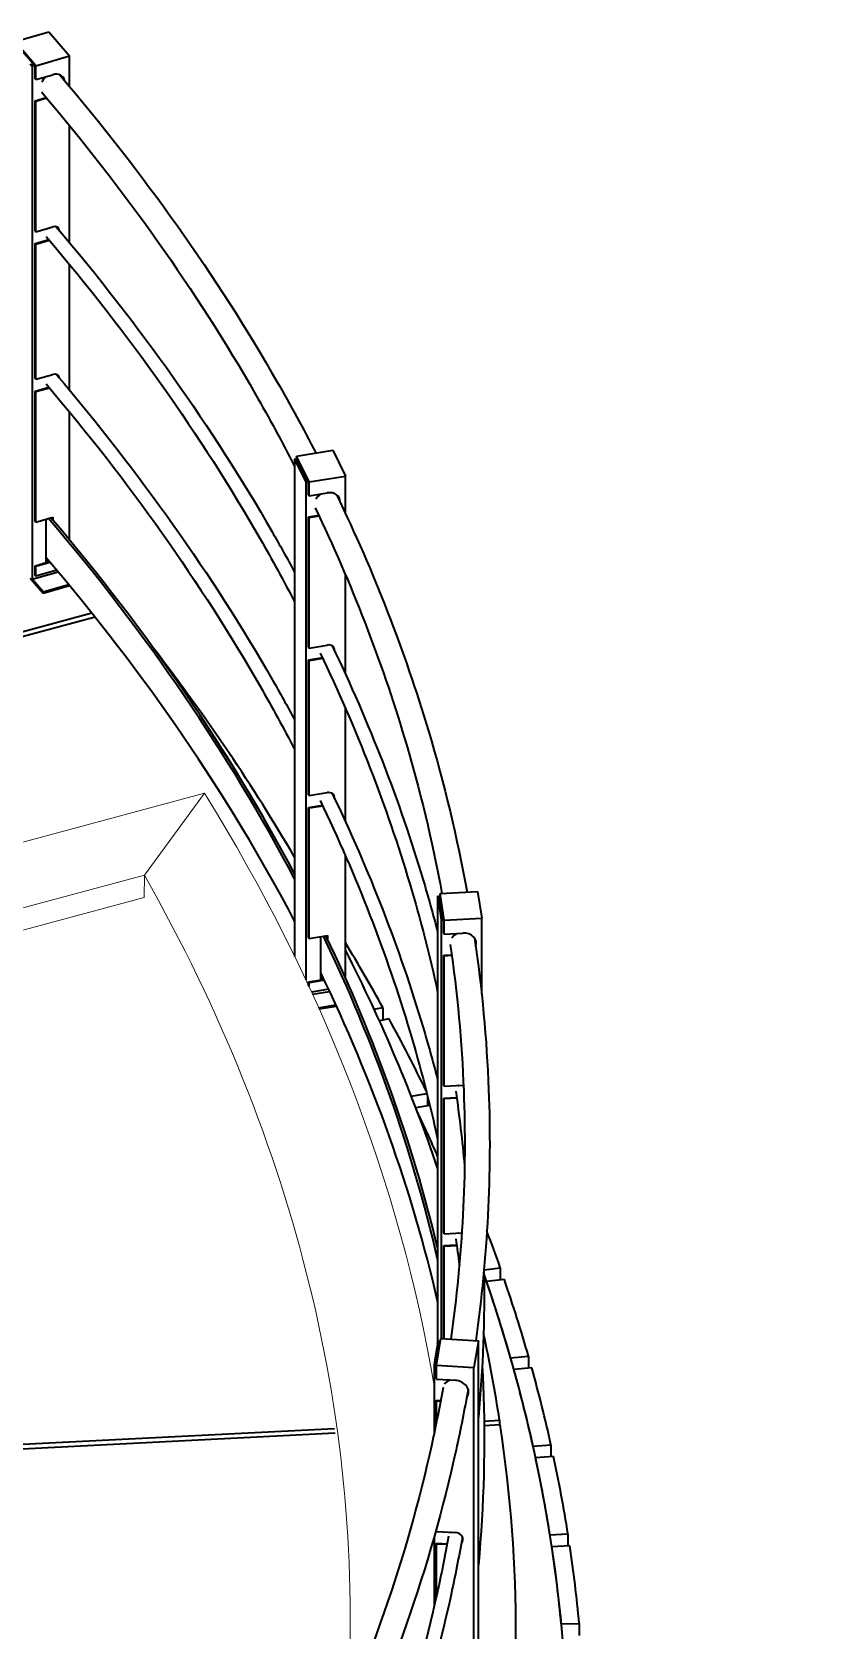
# Model space of a CAD drawing. Header units: millimetres. Extents: x 0 to 42050, y 0 to 29700.
# Drawn here: x 29422 to 30035, y 12605 to 13843 of the extents above; entities that cross this region are included whole.
import ezdxf

# ---------------------------------------------------------------- set-up
doc = ezdxf.new("R2010")
doc.units = ezdxf.units.MM
doc.header["$LTSCALE"] = 50
doc.layers.add('P_Cable Ducts (CD)', color=30, linetype='Continuous', lineweight=18, true_color=0xff7f00)
doc.layers.add('Visible', color=7, linetype='Continuous', lineweight=35)
doc.layers.add('Visible Narrow', color=7, linetype='Continuous', lineweight=18)

msp = doc.modelspace()

# ---------------------------------------------------------------- linework, layer by layer
at = {"layer": 'P_Cable Ducts (CD)'}
for p, q in [((29333.88, 13193.41), (29555.51, 13253.07)), ((29555.51, 13253.07), (29509.01, 13189.59)), ((29367.69, 13151.55), (29509.01, 13189.59)), ((29509.01, 13189.59), (29508.8, 13172.23)), ((29367.69, 13134.24), (29508.8, 13172.23))]:
    msp.add_line(p, q, dxfattribs=at)
for centre, major_axis, start_param, end_param in [((26533.74, 12641.58), (3214.56, -44.39), 0.105133, 0.3562256), ((26533.74, 12641.74), (3134.57, -43.29), 6.2535644, 6.6114999)]:
    msp.add_ellipse(centre, major_axis=major_axis, ratio=0.5825764, start_param=start_param, end_param=end_param, dxfattribs=at)
at = {"layer": 'Visible'}
for p, q in [((29408.96, 13835.3), (29435.12, 13842.8)), ((29435.12, 13842.8), (29451.12, 13824.18)), ((29424.96, 13816.68), (29408.96, 13835.3)), ((29424.43, 13816.32), (29409.49, 13833.7)), ((29420.68, 13818.09), (29422.28, 13816.23)), ((29421.76, 13818.39), (29422.82, 13817.15)), ((29423.54, 13817.36), (29422.82, 13817.15)), ((29424.96, 13816.68), (29451.12, 13824.18)), ((29451.12, 13800.57), (29451.12, 13824.18)), ((29424.07, 13816.74), (29422.28, 13816.23)), ((29422.28, 13816.23), (29422.28, 13418.75)), ((29424.43, 13806.53), (29424.43, 13816.32)), ((29424.43, 13806.53), (29424.96, 13805.91)), ((29424.96, 13805.91), (29424.96, 13816.68)), ((29424.96, 13805.91), (29438.04, 13809.65)), ((29424.43, 13789.54), (29433.07, 13792.02)), ((29424.96, 13788.92), (29424.43, 13789.54)), ((29424.43, 13688.62), (29424.43, 13789.54)), ((29433.59, 13791.39), (29424.96, 13788.92)), ((29424.96, 13688), (29424.96, 13788.92)), ((29451.12, 13679.59), (29451.12, 13770.26)), ((29424.43, 13688.62), (29424.96, 13688)), ((29424.43, 13678.83), (29435.13, 13681.89)), ((29424.96, 13688), (29438.04, 13691.75)), ((29435.66, 13681.27), (29424.96, 13678.21)), ((29424.96, 13678.21), (29424.43, 13678.83)), ((29424.43, 13574.32), (29424.43, 13678.83)), ((29424.96, 13573.69), (29424.96, 13678.21)), ((29451.12, 13565.28), (29451.12, 13662.71)), ((29424.43, 13574.32), (29424.96, 13573.69)), ((29424.96, 13573.69), (29438.04, 13577.44)), ((29424.43, 13564.52), (29435.13, 13567.58)), ((29424.96, 13563.9), (29424.43, 13564.52)), ((29424.43, 13463.6), (29424.43, 13564.52)), ((29435.66, 13566.96), (29424.96, 13563.9)), ((29424.96, 13462.98), (29424.96, 13563.9)), ((29451.12, 13449.14), (29451.12, 13548.4)), ((29627.27, 13512.1), (29625.35, 13511.79)), ((29625.35, 13511.79), (29625.35, 13126.64)), ((29626.33, 13509.78), (29625.35, 13511.79)), ((29626.33, 13509.78), (29633.05, 13496)), ((29626.73, 13514.19), (29654.84, 13518.76)), ((29636.49, 13494.18), (29626.73, 13514.19)), ((29626.73, 13514.19), (29626.73, 13512.01)), ((29627.6, 13511.43), (29626.83, 13511.31)), ((29627.48, 13509.97), (29626.83, 13511.31)), ((29627.06, 13512.54), (29627.06, 13512.06)), ((29636.17, 13493.87), (29627.06, 13512.54)), ((29634.21, 13496.19), (29627.48, 13509.97)), ((29654.84, 13518.76), (29664.6, 13498.76)), ((29633.05, 13496), (29634.03, 13494)), ((29634.21, 13496.19), (29634.86, 13494.86)), ((29635.63, 13494.98), (29634.86, 13494.86)), ((29636.49, 13494.18), (29664.6, 13498.76)), ((29664.6, 13469.94), (29664.6, 13498.76)), ((29635.95, 13494.32), (29634.03, 13494)), ((29634.03, 13494), (29634.03, 13108.48)), ((29636.17, 13484.07), (29636.17, 13493.87)), ((29636.17, 13484.07), (29636.49, 13483.41)), ((29636.49, 13483.41), (29636.49, 13494.18)), ((29636.49, 13483.41), (29650.55, 13485.69)), ((29424.43, 13463.6), (29424.96, 13462.98)), ((29424.96, 13462.98), (29438.22, 13466.78)), ((29433.03, 13432.29), (29433.03, 13465.29)), ((29437.69, 13465.18), (29437.69, 13466.62)), ((29438.22, 13466.78), (29438.22, 13464.55)), ((29636.17, 13467.09), (29644, 13468.36)), ((29636.49, 13466.42), (29636.17, 13467.09)), ((29636.17, 13366.17), (29636.17, 13467.09)), ((29644.31, 13467.69), (29636.49, 13466.42)), ((29636.49, 13365.5), (29636.49, 13466.42)), ((29433.03, 13433.06), (29434.62, 13433.51)), ((29422.28, 13418.75), (29442.24, 13424.47)), ((29424.43, 13429.31), (29435.5, 13432.48)), ((29424.96, 13428.68), (29424.43, 13429.31)), ((29424.43, 13421.79), (29424.43, 13429.31)), ((29424.43, 13421.79), (29424.96, 13421.17)), ((29436.03, 13431.85), (29424.96, 13428.68)), ((29424.96, 13421.17), (29424.96, 13428.68)), ((29441.13, 13425.8), (29424.96, 13421.17)), ((29435.15, 13432.89), (29433.03, 13432.29)), ((29664.6, 13345.42), (29664.6, 13422.47)), ((29420.68, 13419.64), (29430.64, 13408.05)), ((29430.64, 13409.03), (29422.28, 13418.75)), ((29430.64, 13409.03), (29450.38, 13414.69)), ((29430.64, 13408.05), (29451.04, 13413.9)), ((29430.64, 13408.05), (29430.64, 13409.03)), ((29636.17, 13366.17), (29636.49, 13365.5)), ((29636.49, 13365.5), (29650.55, 13367.79)), ((29636.17, 13356.37), (29646.82, 13358.1)), ((29636.49, 13355.71), (29636.17, 13356.37)), ((29636.17, 13251.86), (29636.17, 13356.37)), ((29647.13, 13357.44), (29636.49, 13355.71)), ((29636.49, 13251.19), (29636.49, 13355.71)), ((29664.6, 13231.11), (29664.6, 13319)), ((29636.17, 13251.86), (29636.49, 13251.19)), ((29636.49, 13251.19), (29650.55, 13253.48)), ((29636.17, 13242.06), (29646.82, 13243.79)), ((29636.49, 13241.4), (29636.17, 13242.06)), ((29636.17, 13141.14), (29636.17, 13242.06)), ((29647.13, 13243.13), (29636.49, 13241.4)), ((29636.49, 13140.48), (29636.49, 13241.4)), ((29664.6, 13110.12), (29664.6, 13204.69)), ((29738.05, 13173.23), (29736.06, 13173.13)), ((29736.06, 13173.13), (29736.06, 12826.64)), ((29736.38, 13171.06), (29736.06, 13173.13)), ((29737.88, 13175.36), (29766.96, 13176.85)), ((29741.06, 13154.66), (29737.88, 13175.36)), ((29737.88, 13175.36), (29737.88, 13173.22)), ((29737.98, 13173.69), (29737.98, 13173.23)), ((29740.96, 13154.37), (29737.98, 13173.69)), ((29766.96, 13176.85), (29770.15, 13156.15)), ((29736.38, 13171.06), (29738.57, 13156.8)), ((29738.16, 13172.54), (29737.36, 13172.5)), ((29737.58, 13171.12), (29737.36, 13172.5)), ((29739.77, 13156.86), (29737.58, 13171.12)), ((29738.57, 13156.8), (29738.89, 13154.73)), ((29740.88, 13154.83), (29738.89, 13154.73)), ((29738.89, 13154.73), (29738.89, 12830.49)), ((29739.77, 13156.86), (29739.98, 13155.48)), ((29740.78, 13155.52), (29739.98, 13155.48)), ((29740.96, 13144.57), (29740.96, 13154.37)), ((29741.06, 13154.66), (29770.15, 13156.15)), ((29741.06, 13143.88), (29741.06, 13154.66)), ((29770.15, 13097.4), (29770.15, 13156.15)), ((29636.17, 13141.14), (29636.49, 13140.48)), ((29636.49, 13140.48), (29650.74, 13142.79)), ((29645.58, 13108.86), (29645.58, 13141.95)), ((29650.41, 13140.86), (29650.41, 13142.74)), ((29650.74, 13142.79), (29650.74, 13140.18)), ((29740.96, 13144.57), (29741.06, 13143.88)), ((29741.06, 13143.88), (29755.6, 13144.63)), ((29740.96, 13127.59), (29746.96, 13127.9)), ((29741.06, 13126.9), (29740.96, 13127.59)), ((29740.96, 13026.67), (29740.96, 13127.59)), ((29747.05, 13127.21), (29741.06, 13126.9)), ((29741.06, 13025.98), (29741.06, 13126.9)), ((29636.17, 13106.85), (29648.06, 13108.79)), ((29636.49, 13106.18), (29636.17, 13106.85)), ((29636.17, 13103.88), (29636.17, 13106.85)), ((29648.38, 13108.12), (29636.49, 13106.18)), ((29636.49, 13103.18), (29636.49, 13106.18)), ((29651.69, 13101.14), (29638.43, 13098.99)), ((29639.17, 13097.37), (29652.44, 13099.53)), ((29645.58, 13109.58), (29647.53, 13109.9)), ((29647.85, 13109.23), (29645.58, 13108.86)), ((29643.92, 13086.86), (29657.3, 13089.04)), ((29644.32, 13085.95), (29657.72, 13088.13)), ((29740.96, 13026.67), (29741.06, 13025.98)), ((29741.06, 13025.98), (29755.6, 13026.73)), ((29740.96, 13016.87), (29750.75, 13017.37)), ((29741.06, 13016.18), (29740.96, 13016.87)), ((29740.96, 12912.36), (29740.96, 13016.87)), ((29750.85, 13016.68), (29741.06, 13016.18)), ((29741.06, 12911.67), (29741.06, 13016.18)), ((29740.96, 12912.36), (29741.06, 12911.67)), ((29740.96, 12902.56), (29750.75, 12903.06)), ((29741.06, 12901.87), (29740.96, 12902.56)), ((29740.96, 12830.38), (29740.96, 12902.56)), ((29741.06, 12911.67), (29754.77, 12912.37)), ((29750.85, 12902.37), (29741.06, 12901.87)), ((29741.06, 12830.37), (29741.06, 12901.87)), ((29736.03, 12826.43), (29733.61, 12812.18)), ((29734.81, 12812.11), (29737.22, 12826.36)), ((29735.06, 12809.83), (29738.56, 12830.51)), ((29736.03, 12826.43), (29736.38, 12828.5)), ((29738.2, 12828.39), (29736.38, 12828.5)), ((29737.22, 12826.36), (29737.45, 12827.74)), ((29738.09, 12827.7), (29737.45, 12827.74)), ((29737.45, 12823.97), (29737.45, 12827.74)), ((29738.56, 12830.51), (29767.62, 12828.87)), ((29767.62, 12828.87), (29764.12, 12808.19)), ((29767.62, 12433.36), (29767.62, 12828.87)), ((29733.61, 12812.18), (29733.26, 12810.11)), ((29735.09, 12810.01), (29733.26, 12810.11)), ((29733.26, 12810.11), (29733.26, 12756.84)), ((29734.81, 12812.11), (29734.57, 12810.73)), ((29735.21, 12810.7), (29734.57, 12810.73)), ((29735.06, 12809.83), (29764.12, 12808.19)), ((29735.06, 12799.05), (29735.06, 12809.83)), ((29764.12, 12412.68), (29764.12, 12808.19)), ((29735.06, 12799.05), (29749.59, 12798.23)), ((29735.06, 12782.07), (29735.17, 12782.76)), ((29735.06, 12765.48), (29735.06, 12782.07)), ((29738.27, 12781.89), (29735.06, 12782.07)), ((29735.17, 12782.76), (29738.4, 12782.57)), ((29735.06, 12681.15), (29735.06, 12683.07)), ((29735.06, 12681.15), (29749.59, 12680.33)), ((29733.26, 12676.69), (29733.26, 12622.72)), ((29735.06, 12671.35), (29735.17, 12672.04)), ((29735.06, 12630.65), (29735.06, 12671.35)), ((29743.25, 12670.89), (29735.06, 12671.35)), ((29735.17, 12672.04), (29743.37, 12671.58)), ((29754.61, 12673.22), (29754.84, 12673.32))]:
    msp.add_line(p, q, dxfattribs=at)
at = {"layer": 'Visible', "color": 9, "true_color": 0xc0c0c0}
for p, q in [((29271.41, 13339.68), (29468.25, 13392.68)), ((29470.92, 13389.32), (29274.11, 13336.34)), ((29686.87, 13085.76), (29693.66, 13087)), ((29693.66, 13087), (29693.66, 13077.31)), ((29698.49, 13078.2), (29690.95, 13076.82)), ((29715.64, 13018.43), (29727.74, 13020.37)), ((29728.18, 13018.61), (29728.18, 13010.85)), ((29730.02, 13011.14), (29719.15, 13009.41)), ((29771.94, 12883.89), (29784.55, 12885.35)), ((29787.69, 12876.29), (29773.96, 12874.71)), ((29784.55, 12885.35), (29784.55, 12875.93)), ((29792.51, 12815.71), (29806.32, 12817.01)), ((29806.32, 12817.01), (29806.32, 12807.65)), ((29808.89, 12807.89), (29795.08, 12806.59)), ((29771.96, 12766.67), (29783.98, 12767.27)), ((29783.98, 12767.27), (29783.98, 12763.56)), ((26708.47, 12611.92), (29656.2, 12760.82)), ((29656.75, 12757.14), (26709.03, 12608.24)), ((29784.54, 12763.59), (29772, 12762.96)), ((29809.9, 12747.25), (29823.79, 12748.26)), ((29823.79, 12748.26), (29823.79, 12738.95)), ((29825.78, 12739.09), (29811.89, 12738.09)), ((29822.97, 12678.47), (29836.92, 12679.19)), ((29836.92, 12679.19), (29836.92, 12669.91)), ((29838.33, 12669.99), (29824.39, 12669.27)), ((29831.71, 12609.46), (29845.69, 12609.89)), ((29845.69, 12609.89), (29845.69, 12600.63))]:
    msp.add_line(p, q, dxfattribs=at)
at = {"layer": 'Visible'}
for centre, major_axis, ratio, start_param, end_param in [((29437.87, 13802.4), (7.89, 6.78), 0.7314014, 1.5678263, 2.1075033), ((29438.04, 13801.16), (7.89, 6.78), 0.7314014, 5.8871229, 7.2927874), ((29437.51, 13801.78), (7.89, 6.78), 0.7314014, 5.8888529, 6.2293679), ((29437.87, 13802.4), (-7.89, -6.78), 0.7314014, 6.1948861, 6.3505192), ((29437.34, 13803.02), (-7.89, -6.78), 0.7314014, 0.0538174, 0.0740803), ((29437.87, 13688.09), (4.55, 3.91), 0.7314014, 1.7519626, 1.8887631), ((29438.04, 13686.85), (4.55, 3.91), 0.7314014, 5.8033139, 7.2927874), ((29437.51, 13687.47), (4.55, 3.91), 0.7314014, 5.8056629, 6.1898112), ((29437.87, 13573.78), (4.55, 3.91), 0.7314014, 1.7519626, 1.8887631), ((29438.04, 13572.54), (4.55, 3.91), 0.7314014, 5.8033139, 7.2927874), ((29437.51, 13573.16), (4.55, 3.91), 0.7314014, 5.8056629, 6.1898112), ((29642.42, 13495.55), (9.35, 4.56), 0.7859085, 2.2286714, 2.3149058), ((29650.77, 13478.44), (9.35, 4.56), 0.7859085, 1.7426462, 2.3025283), ((29650.55, 13477.2), (9.35, 4.56), 0.7859085, 5.8841527, 7.4878123), ((29650.22, 13477.87), (9.35, 4.56), 0.7859085, 5.8861246, 6.2377781), ((26536.67, 12645.48), (3227.8, 0), 0.5773503, 0.294666, 0.4558216), ((26536.67, 12645.48), (3229.8, 0), 0.5773503, 0.2966995, 0.4558246), ((26536.67, 12612.82), (3227.8, 0), 0.5773503, 0.294666, 0.4571426), ((29650.77, 13364.13), (5.39, 2.63), 0.7859085, 1.91958, 2.083788), ((29650.55, 13362.89), (5.39, 2.63), 0.7859085, 5.7999535, 7.4878123), ((29650.22, 13363.56), (5.39, 2.63), 0.7859085, 5.8026049, 6.2044252), ((29650.77, 13249.82), (5.39, 2.63), 0.7859085, 1.91958, 2.083788), ((29650.55, 13248.58), (5.39, 2.63), 0.7859085, 5.7999535, 7.4878123), ((29650.22, 13249.25), (5.39, 2.63), 0.7859085, 5.8026049, 6.2044252), ((26536.67, 12645.48), (3227.8, 0), 0.5773503, 0.1327704, 0.2698535), ((26536.67, 12645.48), (3229.8, 0), 0.5773503, 0.1373291, 0.2698564), ((29756.22, 13137.33), (10.28, 1.58), 0.8132968, 1.975025, 2.5442647), ((29755.6, 13136.14), (10.28, 1.58), 0.8132968, 5.882077, 7.7295488), ((29755.5, 13136.83), (10.28, 1.58), 0.8132968, 5.8842112, 6.2418993), ((26536.67, 12612.82), (3227.8, 0), 0.5773503, 0.1327704, 0.2722595), ((29756.22, 13023.02), (5.93, 0.91), 0.8132968, 2.1486449, 2.3255244), ((29755.6, 13021.83), (5.93, 0.91), 0.8132968, 1.3711254, 1.4463634), ((29756.22, 12908.71), (5.93, 0.91), 0.8132968, 2.1486449, 2.3255244), ((29750.58, 12790.84), (-10.25, 1.74), 0.8126214, 5.3780369, 5.9470517), ((29749.59, 12789.74), (10.25, -1.74), 0.8126214, 5.8821924, 7.9907431), ((29749.71, 12790.43), (10.25, -1.74), 0.8126214, 5.8843139, 6.241798), ((29750.58, 12676.53), (5.92, -1), 0.8126214, 2.4101437, 2.5867187), ((29749.59, 12675.43), (5.92, -1), 0.8126214, 5.7977655, 7.9907431), ((29749.71, 12676.12), (5.92, -1), 0.8126214, 5.8006026, 6.2114062)]:
    msp.add_ellipse(centre, major_axis=major_axis, ratio=ratio, start_param=start_param, end_param=end_param, dxfattribs=at)
at = {"layer": 'Visible', "color": 9, "true_color": 0xc0c0c0}
for centre, major_axis, start_param, end_param in [((26536.67, 12601.39), (3260, 0), 0.3256355, 0.4173476), ((26536.67, 12505.05), (3314, 0), 0.3090544, 0.3366905), ((26536.67, 12601.39), (3260, 0), 0.1931285, 0.2856186), ((26536.67, 12505.05), (3314, 0), 0.2738064, 0.3042264), ((26536.67, 12505.05), (3300, 0), 0.247562, 0.2666786), ((26536.67, 12505.05), (3300, 0), 0.247562, 0.2666786), ((26536.67, 12505.05), (3314, 0), 0.2000975, 0.2152276), ((26536.67, 12505.05), (-3300, 0), 6.0866343, 9.6231248), ((26536.67, 12505.05), (3314, 0), 0.1637785, 0.1952695), ((26536.67, 12505.05), (3300, 0), 0.1637887, 0.1952592), ((26536.67, 12601.39), (3260, 0), 0.0882481, 0.1242049), ((26536.67, 12505.05), (3300, 0), 0.1274697, 0.1589402), ((26536.67, 12505.05), (3314, 0), 0.1274595, 0.1589505), ((26536.67, 12601.39), (3260, 0), 6.0223675, 6.3694702), ((26536.67, 12505.05), (3300, 0), 0.0911507, 0.1226212), ((26536.67, 12505.05), (3314, 0), 0.0911405, 0.1226315), ((26536.67, 12505.05), (3300, 0), 0.0548317, 0.0863022), ((26536.67, 12505.05), (3314, 0), 0.0548215, 0.0863125)]:
    msp.add_ellipse(centre, major_axis=major_axis, ratio=0.5773503, start_param=start_param, end_param=end_param, dxfattribs=at)
at = {"layer": 'Visible'}
for points, knots in [([(29443.48, 13809.61), (29508.81, 13732.79), (29565.05, 13653.33), (29622.17, 13553.61), (29632.2, 13535.17), (29641.73, 13516.63)], [4.35255239, 4.35255239, 4.35255239, 4.35255239, 4.48947876, 4.48947876, 4.5203637, 4.5203637, 4.5203637, 4.5203637]), ([(29429.62, 13796.08), (29493.87, 13720.41), (29549.12, 13642.26), (29605.56, 13543.74), (29615.72, 13525.03), (29625.35, 13506.23)], [4.35316137, 4.35316137, 4.35316137, 4.35316137, 4.48947876, 4.48947876, 4.52124593, 4.52124593, 4.52124593, 4.52124593]), ([(29433.02, 13684.38), (29497.37, 13608.58), (29552.73, 13530.27), (29607.91, 13433.94), (29616.83, 13417.63), (29625.35, 13401.25)], [4.35325814, 4.35325814, 4.35325814, 4.35325814, 4.48947876, 4.48947876, 4.51710185, 4.51710185, 4.51710185, 4.51710185]), ([(29440.8, 13691.85), (29505.72, 13615.42), (29561.61, 13536.41), (29613.91, 13445.13), (29619.71, 13434.69), (29625.35, 13424.23)], [4.35296056, 4.35296056, 4.35296056, 4.35296056, 4.48947876, 4.48947876, 4.50703819, 4.50703819, 4.50703819, 4.50703819]), ([(29433.02, 13570.07), (29497.37, 13494.27), (29552.73, 13415.96), (29607.91, 13319.63), (29616.83, 13303.32), (29625.35, 13286.94)], [4.35325814, 4.35325814, 4.35325814, 4.35325814, 4.48947876, 4.48947876, 4.51710185, 4.51710185, 4.51710185, 4.51710185]), ([(29440.8, 13577.54), (29505.72, 13501.11), (29561.61, 13422.1), (29613.91, 13330.82), (29619.71, 13320.38), (29625.35, 13309.92)], [4.35296056, 4.35296056, 4.35296056, 4.35296056, 4.48947876, 4.48947876, 4.50703819, 4.50703819, 4.50703819, 4.50703819]), ([(29657.86, 13484.19), (29686.78, 13424), (29710.5, 13362.94), (29741.29, 13259.92), (29751.26, 13218.25), (29758.8, 13176.44)], [4.53833135, 4.53833135, 4.53833135, 4.53833135, 4.63808557, 4.63808557, 4.70514064, 4.70514064, 4.70514064, 4.70514064]), ([(29641.27, 13474.11), (29669.39, 13415.35), (29692.47, 13355.82), (29722.33, 13255.87), (29731.99, 13215.72), (29739.35, 13175.44)], [4.53929166, 4.53929166, 4.53929166, 4.53929166, 4.63808557, 4.63808557, 4.7038177, 4.7038177, 4.7038177, 4.7038177]), ([(29645.12, 13361.66), (29673.34, 13302.7), (29696.5, 13242.96), (29722.78, 13155), (29729.97, 13127.18), (29736.06, 13099.28)], [4.53928549, 4.53928549, 4.53928549, 4.53928549, 4.63808557, 4.63808557, 4.68353821, 4.68353821, 4.68353821, 4.68353821]), ([(29654.42, 13367.16), (29683.05, 13307.44), (29706.56, 13246.89), (29728.81, 13172.4), (29732.57, 13158.98), (29736.06, 13145.53)], [4.53881403, 4.53881403, 4.53881403, 4.53881403, 4.63808557, 4.63808557, 4.65985565, 4.65985565, 4.65985565, 4.65985565]), ([(29645.12, 13247.35), (29673.34, 13188.4), (29696.5, 13128.65), (29722.78, 13040.69), (29729.97, 13012.87), (29736.06, 12984.97)], [4.53928549, 4.53928549, 4.53928549, 4.53928549, 4.63808557, 4.63808557, 4.68353821, 4.68353821, 4.68353821, 4.68353821]), ([(29654.42, 13252.85), (29683.05, 13193.13), (29706.56, 13132.58), (29728.81, 13058.09), (29732.57, 13044.67), (29736.06, 13031.22)], [4.53881403, 4.53881403, 4.53881403, 4.53881403, 4.63808557, 4.63808557, 4.65985565, 4.65985565, 4.65985565, 4.65985565]), ([(29745.83, 13135.87), (29751.3, 13098.19), (29754.77, 13060.41), (29758.69, 12958.39), (29755.36, 12894.11), (29746.24, 12830.08)], [4.72531914, 4.72531914, 4.72531914, 4.72531914, 4.78669239, 4.78669239, 4.890959, 4.890959, 4.890959, 4.890959]), ([(29764.64, 13140.75), (29770.39, 13101.7), (29774.02, 13062.54), (29778.02, 12958.52), (29774.71, 12893.61), (29765.6, 12828.99)], [4.72419806, 4.72419806, 4.72419806, 4.72419806, 4.78669239, 4.78669239, 4.89008886, 4.89008886, 4.89008886, 4.89008886]), ([(29770.54, 12810.09), (29770.81, 12804.92), (29771.05, 12799.74), (29773.04, 12748.07), (29771.83, 12701.53), (29767.62, 12655.08)], [4.778409726, 4.778409726, 4.778409726, 4.778409726, 4.786692386, 4.786692386, 4.861146832, 4.861146832, 4.861146832, 4.861146832]), ([(29740.23, 12792.56), (29737.61, 12777.87), (29734.7, 12763.21), (29712.23, 12661.13), (29682.14, 12574.46), (29641.46, 12489.4)], [4.91134572, 4.91134572, 4.91134572, 4.91134572, 4.9352992, 4.9352992, 5.07830128, 5.07830128, 5.07830128, 5.07830128]), ([(29759.62, 12791.26), (29756.87, 12775.62), (29753.77, 12760), (29730.44, 12653.97), (29699.13, 12564.42), (29656.79, 12476.71)], [4.91022636, 4.91022636, 4.91022636, 4.91022636, 4.9352992, 4.9352992, 5.08071043, 5.08071043, 5.08071043, 5.08071043]), ([(29744.44, 12677.51), (29741.82, 12662.76), (29738.89, 12648.04), (29718.19, 12554.01), (29691.84, 12475.31), (29656.79, 12397.9)], [4.9113392, 4.9113392, 4.9113392, 4.9113392, 4.9352992, 4.9352992, 5.06455719, 5.06455719, 5.06455719, 5.06455719]), ([(29755.23, 12676.71), (29752.53, 12661.46), (29749.51, 12646.23), (29726.94, 12543.69), (29697.05, 12457.16), (29656.79, 12372.31)], [4.91075393, 4.91075393, 4.91075393, 4.91075393, 4.9352992, 4.9352992, 5.07624785, 5.07624785, 5.07624785, 5.07624785])]:
    msp.add_open_spline(points, degree=3, knots=knots, dxfattribs=at)
for points in [[(29750.07, 13022.19), (29752.85, 13002.97), (29755.12, 12983.74), (29756.87, 12964.49)], [(29750.07, 12907.88), (29751.06, 12901.03), (29751.99, 12894.19), (29752.85, 12887.34)], [(29771.92, 12883.75), (29772.51, 12845.62), (29771.07, 12807.47), (29767.62, 12769.39)]]:
    msp.add_open_spline(points, degree=3, dxfattribs=at)
at = {"layer": 'Visible Narrow'}
for p, q in [((29627.48, 13509.97), (29626.33, 13509.78)), ((29633.05, 13496), (29634.21, 13496.19)), ((29737.58, 13171.12), (29736.38, 13171.06)), ((29738.57, 13156.8), (29739.77, 13156.86)), ((29737.22, 12826.36), (29736.03, 12826.43)), ((29733.61, 12812.18), (29734.81, 12812.11))]:
    msp.add_line(p, q, dxfattribs=at)

doc.saveas('drawing.dxf')
